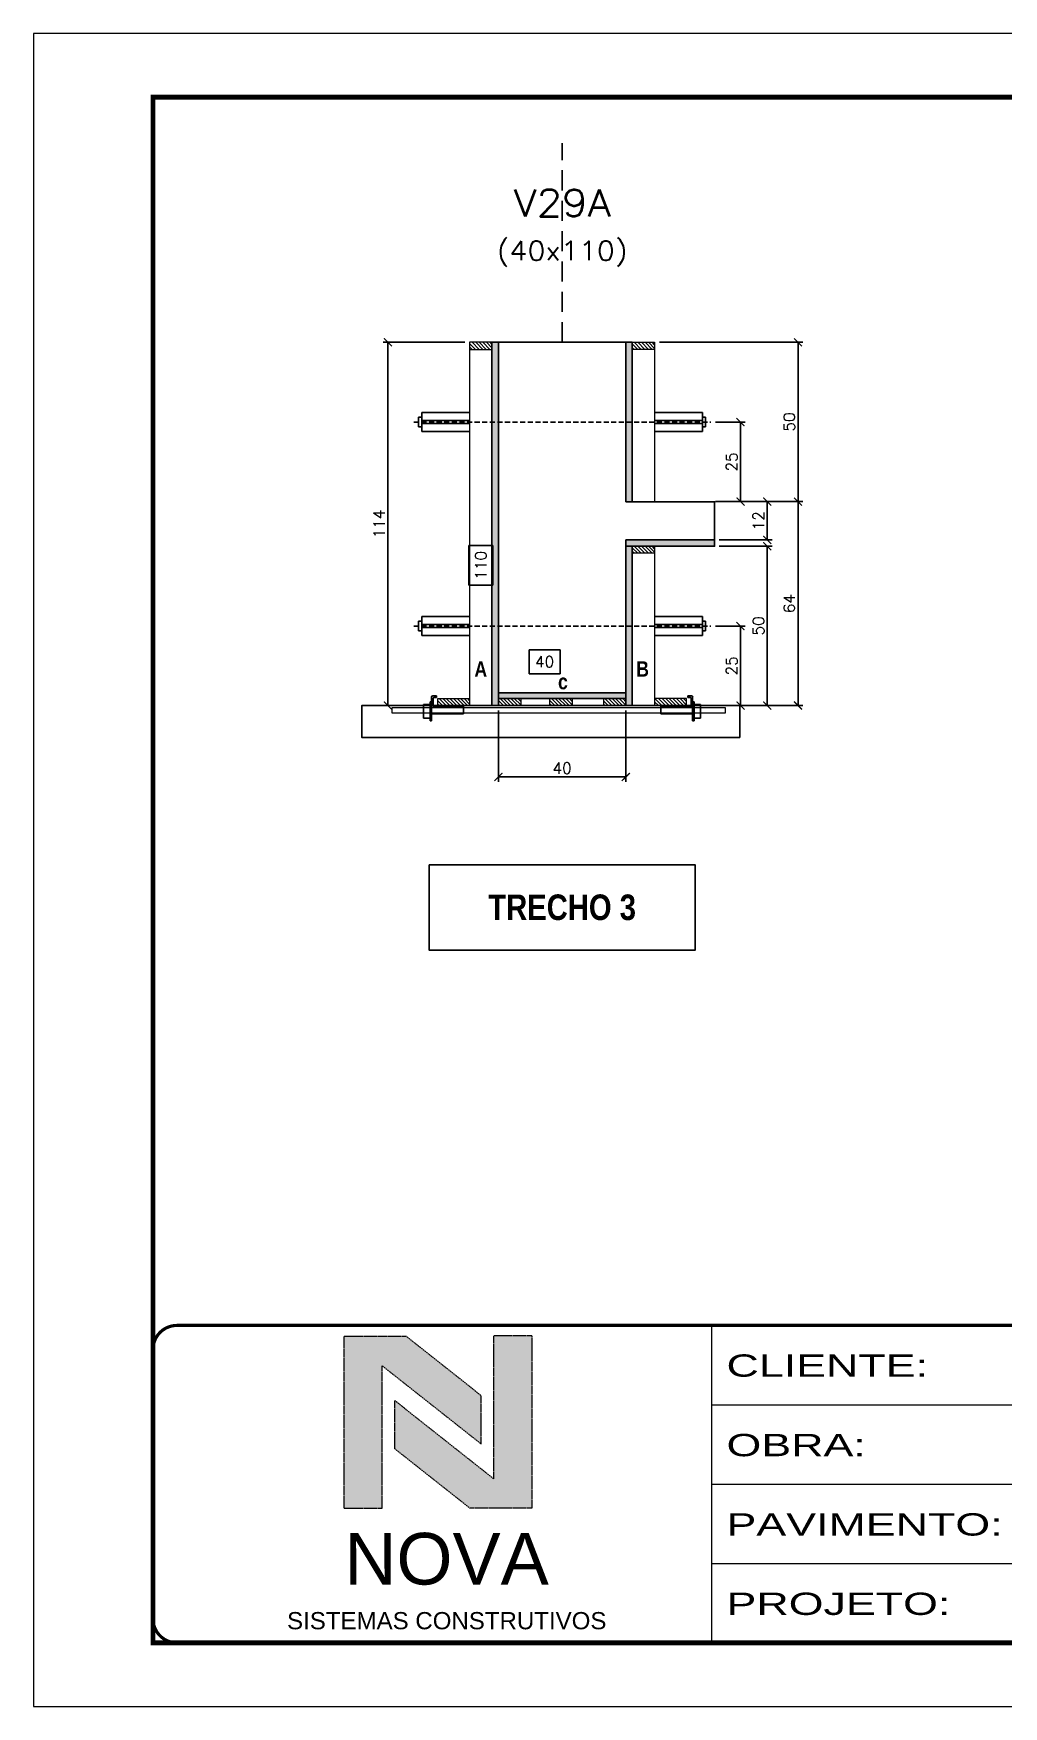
# Model space of a CAD drawing. Extents: x 0 to 6325, y 10169 to 19307.
# Drawn here: x 0 to 608, y 12466 to 13516 of the extents above; entities that cross this region are included whole.
import ezdxf
from ezdxf.enums import TextEntityAlignment as Align

# ---------------------------------------------------------------- set-up
doc = ezdxf.new("R2010")
doc.units = 0
for name, pattern in [('CONTINUO', [0]), ('DASHED', [0.75, 0.5, -0.25]), ('HIDDEN', [9.525, 6.35, -3.175])]:
    doc.linetypes.add(name, pattern=pattern)
for name, color, linetype in [('1', 1, 'Continuous'), ('barrote', 251, 'Continuous'), ('COTA', 241, 'Continuous'), ('Cota Seção (2x)', 4, 'Continuous'), ('detalhes', 4, 'Continuous'), ('Hachura', 253, 'Continuous'), ('NOMENCLATURA', 7, 'Continuous'), ('Painéis', 200, 'Continuous'), ('presilha', 1, 'Continuous'), ('TENSOR', 3, 'Continuous'), ('Texto de Titulo', 7, 'Continuous'), ('Texto Qtd Sarr', 242, 'Continuous')]:
    doc.layers.add(name, color=color, linetype=linetype)
for name, color, linetype, lineweight in [('CARIMBO-LEGENDA', 75, 'Continuous', 15), ('CONCRETO', 251, 'Continuous', 25), ('Folhas', 255, 'Continuous', 9), ('Madeira', 126, 'Continuous', 18), ('SARRAFO DE PRESSAO', 251, 'DASHED', 9), ('SCO-___-LAJ', 2, 'Continuous', 0), ('Texto Seção', 7, 'Continuous', 15)]:
    doc.layers.add(name, color=color, linetype=linetype, lineweight=lineweight)
doc.styles.add('arial', font='arial.ttf')
doc.styles.add('ROMANC', font='techb___.ttf', dxfattribs={"height": 2.5})
doc.styles.add('Romans', font='romans.shx')
doc.styles.add('TECNICA', font='techb___.ttf', dxfattribs={"height": 10})
doc.styles.add('Tecnologia', font='')
doc.styles.get('Tecnologia').set_extended_font_data('Forgotten Futurist')
doc.dimstyles.new('Cota Seção (2x)', dxfattribs={"dimtxt": 7, "dimasz": 5, "dimexe": 3, "dimexo": 3, "dimgap": 2, "dimtad": 3, "dimdec": 1, "dimlfac": 0.5, "dimzin": 12, "dimdsep": 46, "dimtxsty": 'Romans', "dimblk": 'ARCHTICK', "dimcen": 0, "dimclrd": 4, "dimclre": 4, "dimclrt": 1, "dimadec": 1, "dimazin": 3, "dimtfac": 1, "dimtdec": 1, "dimtmove": 0, "dimatfit": 3, "dimldrblk": 'OBLIQUE', "dimfxl": 1, "dimtolj": 1, "dimtzin": 12, "dimarcsym": 0})
doc.dimstyles.new('Cota Seção interna', dxfattribs={"dimtxt": 7, "dimasz": 6, "dimexe": 0.18, "dimexo": 2, "dimgap": -4, "dimtad": 3, "dimdec": 1, "dimlfac": 0.5, "dimzin": 12, "dimdsep": 46, "dimtxsty": 'Romans', "dimblk": 'ARCHTICK', "dimcen": 0.09, "dimse1": 1, "dimse2": 1, "dimsd1": 1, "dimsd2": 1, "dimclrd": 180, "dimclre": 5, "dimclrt": 1, "dimadec": 0, "dimazin": 3, "dimtfac": 1, "dimtdec": 1, "dimtofl": 0, "dimtmove": 0, "dimatfit": 3, "dimldrblk": 'ARCHTICK', "dimfxl": 1, "dimtolj": 1, "dimtzin": 0, "dimarcsym": 0})
pattern_1 = [(315, (23290.2278, 4864.2205), (1.12253202, 1.12253202), [])]

# ---------------------------------------------------------------- blocks, each defined once
blk = doc.blocks.new('A$C64660E27')
at = {"layer": 'COTA', "true_color": 0x1a1a1a}
h = blk.add_hatch(color=250, dxfattribs=at)
h.dxf.hatch_style = 1
h.paths.add_polyline_path([(185.4, -11.6), (142.4, -11.6), (142.4, -131.6), (168.8, -131.6), (168.8, -32.2), (237.7, -86.7), (237.7, -53)])
at = {"layer": 'COTA'}
h = blk.add_hatch(color=20, dxfattribs=at)
h.dxf.hatch_style = 1
h.paths.add_polyline_path([(273, -11.4), (246.6, -11.4), (246.6, -111.1), (177.7, -56.6), (177.7, -90.2), (230, -131.6), (273, -131.6)])
for p, q in [((142.4, -131.6), (142.4, -11.6)), ((142.4, -11.6), (185.4, -11.6)), ((185.4, -11.6), (237.7, -53)), ((273, -11.4), (246.6, -11.4)), ((246.6, -111.1), (246.6, -11.4)), ((273, -11.4), (273, -131.6)), ((168.8, -32.2), (237.7, -86.7)), ((168.8, -131.6), (168.8, -32.2)), ((246.6, -111.1), (177.7, -56.6)), ((177.7, -90.2), (177.7, -56.6)), ((237.7, -86.7), (237.7, -53)), ((230, -131.6), (177.7, -90.2)), ((142.4, -131.6), (168.8, -131.6)), ((273, -131.6), (230, -131.6))]:
    blk.add_line(p, q)
at = {"layer": 'CARIMBO-LEGENDA', "color": 7, "linetype": 'Continuous', "ltscale": 100, "style": 'arial'}
blk.add_text('NOVA', height=36, dxfattribs=at).set_placement((142.4, -184.8))
at = {"layer": 'CARIMBO-LEGENDA', "color": 7, "linetype": 'Continuous', "style": 'arial'}
blk.add_text('SISTEMAS CONSTRUTIVOS', height=12, dxfattribs=at).set_placement((102.5, -216))
blk = doc.blocks.new('9999999999')
at = {"color": 30, "linetype": 'CONTINUO'}
for p, q in [((98564.6, 34230.2), (98564.6, 34429.4)), ((98564.6, 34379.6), (99584, 34379.6)), ((98564.6, 34329.8), (99488, 34329.8)), ((98564.6, 34280), (99488, 34280))]:
    blk.add_line(p, q, dxfattribs=at)
at = {"color": 30, "linetype": 'CONTINUO', "const_width": 2}
blk.add_lwpolyline([(99584, 34230.2), (99584, 34414.4, 0.414214), (99569, 34429.4), (98229, 34429.4, 0.414214), (98214, 34414.4), (98214, 34245.2, 0.414214), (98229, 34230.2), (99584, 34230.2)], format="xyb", dxfattribs=at)
at = {"layer": 'Folhas'}
blk.add_lwpolyline([(98139, 34190.2), (99624, 34190.2), (99624, 35240.2), (98139, 35240.2)], close=True, dxfattribs=at)
at = {"layer": 'Folhas', "color": 30, "const_width": 3}
blk.add_lwpolyline([(98214, 34230.2), (99584, 34230.2), (99584, 35200.2), (98214, 35200.2)], close=True, dxfattribs=at)
at = {"xscale": 0.9, "yscale": 0.9, "zscale": 0.9}
blk.add_blockref('A$C64660E27', (98205.8, 34433.1), dxfattribs=at)
at = {"layer": 'Folhas', "color": 7, "style": 'Tecnologia', "width": 1.5}
for s, p in [('CLIENTE:', (98573.7, 34397.2)), ('OBRA:', (98573.7, 34347.3)), ('PAVIMENTO:', (98573.7, 34297.5)), ('PROJETO:', (98573.7, 34247.7))]:
    blk.add_text(s, height=14, dxfattribs=at).set_placement(p)
blk = doc.blocks.new('titulo1')
at = {"layer": 'Defpoints', "color": 252, "linetype": 'HIDDEN', "ltscale": 2}
blk.add_line((0, 0), (0, 125), dxfattribs=at)
at = {"layer": 'Defpoints', "style": 'Romans', "oblique": 15}
blk.add_attdef('FOLHA', text='', height=10, dxfattribs=at).set_placement((0, 15.6), align=Align.MIDDLE_CENTER)
at = {"layer": 'Texto Qtd Sarr', "color": 3, "style": 'Romans', "oblique": 15}
for tag, height, p in [('TITULO', 17, (0, 71.4)), ('SEÇÃO', 12, (0, 41.5))]:
    blk.add_attdef(tag, text='', height=height, dxfattribs=at).set_placement(p, align=Align.MIDDLE_CENTER)
blk = doc.blocks.new('_ArchTick')
at = {"color": 0, "linetype": 'ByBlock', "const_width": 0.15}
blk.add_lwpolyline([(-0.5, -0.5), (0.5, 0.5)], dxfattribs=at)
blk = doc.blocks.new('*D460')
at = {"layer": 'COTA', "color": 4, "lineweight": -2, "transparency": 16777216}
for p, q in [((430.2, 13221.9), (482.6, 13221.9)), ((479.6, 13093.9), (479.6, 13221.9)), ((408.2, 13093.9), (482.6, 13093.9))]:
    blk.add_line(p, q, dxfattribs=at)
at = {"layer": 'Defpoints', "color": 0, "transparency": 16777216}
for p in [(427.2, 13221.9), (479.6, 13221.9), (405.2, 13093.9)]:
    blk.add_point(p, dxfattribs=at)
at = {"layer": 'COTA', "color": 4, "lineweight": -2, "transparency": 16777216, "xscale": 5, "yscale": 5, "zscale": 5}
for p, rotation in [((479.6, 13221.9), 90), ((479.6, 13093.9), 270)]:
    blk.add_blockref('_ArchTick', p, dxfattribs=dict(at, rotation=rotation))
at = {"layer": 'COTA', "color": 1, "transparency": 16777216, "insert": (474.1, 13157.9), "char_height": 7, "attachment_point": 5, "rotation": 90, "style": 'Romans'}
blk.add_mtext('\\A1;64', dxfattribs=at)
blk = doc.blocks.new('_Oblique')
at = {"layer": '1', "color": 0, "lineweight": -2}
blk.add_line((-0.5, -0.5), (0.5, 0.5), dxfattribs=at)
blk = doc.blocks.new('*D279')
at = {"layer": 'COTA', "color": 4, "lineweight": -2, "transparency": 16777216}
for p, q in [((270.6, 13321.9), (219.3, 13321.9)), ((222.3, 13093.9), (222.3, 13321.9)), ((255, 13093.9), (219.3, 13093.9))]:
    blk.add_line(p, q, dxfattribs=at)
at = {"layer": 'Defpoints', "color": 0, "transparency": 16777216}
for p in [(222.3, 13321.9), (273.6, 13321.9), (258, 13093.9)]:
    blk.add_point(p, dxfattribs=at)
at = {"layer": 'COTA', "color": 4, "lineweight": -2, "transparency": 16777216, "xscale": 5, "yscale": 5, "zscale": 5}
for p, rotation in [((222.3, 13321.9), 90), ((222.3, 13093.9), 270)]:
    blk.add_blockref('_ArchTick', p, dxfattribs=dict(at, rotation=rotation))
at = {"layer": 'COTA', "color": 1, "transparency": 16777216, "insert": (216.8, 13207.9), "char_height": 7, "attachment_point": 5, "rotation": 90, "style": 'Romans'}
blk.add_mtext('\\A1;114', dxfattribs=at)
blk = doc.blocks.new('*D280')
at = {"layer": 'Cota Seção (2x)', "color": 180, "lineweight": -2, "transparency": 16777216}
for p, q in [((288.1, 13194.4), (273.1, 13194.4)), ((273.1, 13194.4), (273.1, 13169.4)), ((288.1, 13169.4), (288.1, 13194.4)), ((273.1, 13169.4), (288.1, 13169.4))]:
    blk.add_line(p, q, dxfattribs=at)
at = {"layer": 'Defpoints', "color": 0, "transparency": 16777216}
for p in [(280.6, 13321.9), (292.1, 13321.9), (280.6, 13101.9)]:
    blk.add_point(p, dxfattribs=at)
at = {"layer": 'Cota Seção (2x)', "color": 1, "transparency": 16777216, "insert": (280.6, 13181.9), "char_height": 7, "attachment_point": 5, "rotation": 90, "style": 'Romans'}
blk.add_mtext('\\A1;110', dxfattribs=at)
blk = doc.blocks.new('*D281')
at = {"layer": 'COTA', "color": 4, "lineweight": -2, "transparency": 16777216}
for p, q in [((430.2, 13221.9), (463.3, 13221.9)), ((460.3, 13221.9), (460.3, 13197.9)), ((430.2, 13197.9), (463.3, 13197.9))]:
    blk.add_line(p, q, dxfattribs=at)
at = {"layer": 'Defpoints', "color": 0, "transparency": 16777216}
for p in [(427.2, 13221.9), (427.2, 13197.9), (460.3, 13197.9)]:
    blk.add_point(p, dxfattribs=at)
at = {"layer": 'COTA', "color": 4, "lineweight": -2, "transparency": 16777216, "xscale": 5, "yscale": 5, "zscale": 5}
for p, rotation in [((460.3, 13221.9), 90), ((460.3, 13197.9), 270)]:
    blk.add_blockref('_ArchTick', p, dxfattribs=dict(at, rotation=rotation))
at = {"layer": 'COTA', "color": 1, "transparency": 16777216, "insert": (454.8, 13209.9), "char_height": 7, "attachment_point": 5, "rotation": 90, "style": 'Romans'}
blk.add_mtext('\\A1;12', dxfattribs=at)
blk = doc.blocks.new('*D282')
at = {"layer": 'COTA', "color": 4, "lineweight": -2, "transparency": 16777216}
for p, q in [((430.2, 13193.9), (463.3, 13193.9)), ((460.3, 13193.9), (460.3, 13093.9)), ((408.2, 13093.9), (463.3, 13093.9))]:
    blk.add_line(p, q, dxfattribs=at)
at = {"layer": 'Defpoints', "color": 0, "transparency": 16777216}
for p in [(427.2, 13193.9), (405.2, 13093.9), (460.3, 13093.9)]:
    blk.add_point(p, dxfattribs=at)
at = {"layer": 'COTA', "color": 4, "lineweight": -2, "transparency": 16777216, "xscale": 5, "yscale": 5, "zscale": 5}
for p, rotation in [((460.3, 13193.9), 90), ((460.3, 13093.9), 270)]:
    blk.add_blockref('_ArchTick', p, dxfattribs=dict(at, rotation=rotation))
at = {"layer": 'COTA', "color": 1, "transparency": 16777216, "insert": (454.8, 13143.9), "char_height": 7, "attachment_point": 5, "rotation": 90, "style": 'Romans'}
blk.add_mtext('\\A1;50', dxfattribs=at)
blk = doc.blocks.new('PRESILHA METÁLICA 1')
at = {"layer": 'presilha'}
for p, q in [((7.5, 10.6), (7.5, 19.9)), ((12, 21), (8.6, 21)), ((9, 11.6), (9, 18.9)), ((12, 19.5), (9.6, 19.5)), ((12, 21), (12, 19.5)), ((0, 13), (6, 13)), ((0, 13), (0, 0)), ((6, 0), (0, 0)), ((6, 15.5), (7.5, 15.5)), ((6, -2.5), (6, 15.5)), ((6, 13), (6, 0)), ((7.5, 15.5), (7.5, -2.5)), ((37.5, 4.1), (7.5, 4.1)), ((37.5, 11), (9.6, 11)), ((37.5, 11), (37.5, 4.1)), ((7.5, -2.5), (6, -2.5))]:
    blk.add_line(p, q, dxfattribs=at)
for centre, radius, start, end in [((8.6, 19.9), 1.14, 90, 180), ((9.6, 18.9), 0.57, 90, 180), ((9.6, 11.6), 0.57, 180, 270)]:
    blk.add_arc(centre, radius, start, end, dxfattribs=at)
blk = doc.blocks.new('*D283')
at = {"layer": 'COTA', "color": 4, "lineweight": -2, "transparency": 16777216}
for p, q in [((291.6, 13090.9), (291.6, 13046.1)), ((371.6, 13090.9), (371.6, 13046.1)), ((371.6, 13049.1), (291.6, 13049.1))]:
    blk.add_line(p, q, dxfattribs=at)
at = {"layer": 'Defpoints', "color": 0, "transparency": 16777216}
for p in [(291.6, 13093.9), (371.6, 13093.9), (291.6, 13049.1)]:
    blk.add_point(p, dxfattribs=at)
at = {"layer": 'COTA', "color": 4, "lineweight": -2, "transparency": 16777216, "xscale": 5, "yscale": 5, "zscale": 5, "rotation": 180}
blk.add_blockref('_ArchTick', (291.6, 13049.1), dxfattribs=at)
at = {"layer": 'COTA', "color": 4, "lineweight": -2, "transparency": 16777216, "xscale": 5, "yscale": 5, "zscale": 5}
blk.add_blockref('_ArchTick', (371.6, 13049.1), dxfattribs=at)
at = {"layer": 'COTA', "color": 1, "transparency": 16777216, "insert": (331.6, 13054.6), "char_height": 7, "attachment_point": 5, "style": 'Romans'}
blk.add_mtext('\\A1;40', dxfattribs=at)
blk = doc.blocks.new('*D722')
at = {"layer": 'COTA', "color": 4, "lineweight": -2, "transparency": 16777216}
for p, q in [((427.9, 13143.8), (446.5, 13143.8)), ((443.5, 13143.8), (443.5, 13093.9)), ((427.9, 13093.9), (446.5, 13093.9))]:
    blk.add_line(p, q, dxfattribs=at)
at = {"layer": 'Defpoints', "color": 0, "transparency": 16777216}
for p in [(424.9, 13143.8), (424.9, 13093.9), (443.5, 13093.9)]:
    blk.add_point(p, dxfattribs=at)
at = {"layer": 'COTA', "color": 4, "lineweight": -2, "transparency": 16777216, "xscale": 5, "yscale": 5, "zscale": 5}
for p, rotation in [((443.5, 13143.8), 90), ((443.5, 13093.9), 270)]:
    blk.add_blockref('_ArchTick', p, dxfattribs=dict(at, rotation=rotation))
at = {"layer": 'COTA', "color": 1, "transparency": 16777216, "insert": (438, 13118.8), "char_height": 7, "attachment_point": 5, "rotation": 90, "style": 'Romans'}
blk.add_mtext('\\A1;25', dxfattribs=at)
blk = doc.blocks.new('*D284')
at = {"layer": 'Cota Seção (2x)', "color": 180, "lineweight": -2, "transparency": 16777216}
for p, q in [((330.3, 13128.9), (310.9, 13128.9)), ((310.9, 13128.9), (310.9, 13113.9)), ((330.3, 13113.9), (330.3, 13128.9)), ((310.9, 13113.9), (330.3, 13113.9))]:
    blk.add_line(p, q, dxfattribs=at)
at = {"layer": 'Defpoints', "color": 0, "transparency": 16777216}
for p in [(291.6, 13109.9), (291.6, 13093.9), (371.6, 13093.9)]:
    blk.add_point(p, dxfattribs=at)
at = {"layer": 'Cota Seção (2x)', "color": 1, "transparency": 16777216, "insert": (320.6, 13121.4), "char_height": 7, "attachment_point": 5, "style": 'Romans'}
blk.add_mtext('\\A1;40', dxfattribs=at)
blk = doc.blocks.new('*D723')
at = {"layer": 'COTA', "color": 4, "lineweight": -2, "transparency": 16777216}
for p, q in [((392.6, 13321.9), (482.6, 13321.9)), ((479.6, 13221.9), (479.6, 13321.9)), ((430.2, 13221.9), (482.6, 13221.9))]:
    blk.add_line(p, q, dxfattribs=at)
at = {"layer": 'Defpoints', "color": 0, "transparency": 16777216}
for p in [(389.6, 13321.9), (479.6, 13321.9), (427.2, 13221.9)]:
    blk.add_point(p, dxfattribs=at)
at = {"layer": 'COTA', "color": 4, "lineweight": -2, "transparency": 16777216, "xscale": 5, "yscale": 5, "zscale": 5}
for p, rotation in [((479.6, 13321.9), 90), ((479.6, 13221.9), 270)]:
    blk.add_blockref('_ArchTick', p, dxfattribs=dict(at, rotation=rotation))
at = {"layer": 'COTA', "color": 1, "transparency": 16777216, "insert": (474.1, 13271.9), "char_height": 7, "attachment_point": 5, "rotation": 90, "style": 'Romans'}
blk.add_mtext('\\A1;50', dxfattribs=at)
blk = doc.blocks.new('*D724')
at = {"layer": 'COTA', "color": 4, "lineweight": -2, "transparency": 16777216}
for p, q in [((427.9, 13271.8), (446.5, 13271.8)), ((443.5, 13271.8), (443.5, 13221.9)), ((427.9, 13221.9), (446.5, 13221.9))]:
    blk.add_line(p, q, dxfattribs=at)
at = {"layer": 'Defpoints', "color": 0, "transparency": 16777216}
for p in [(424.9, 13271.8), (424.9, 13221.9), (443.5, 13221.9)]:
    blk.add_point(p, dxfattribs=at)
at = {"layer": 'COTA', "color": 4, "lineweight": -2, "transparency": 16777216, "xscale": 5, "yscale": 5, "zscale": 5}
for p, rotation in [((443.5, 13271.8), 90), ((443.5, 13221.9), 270)]:
    blk.add_blockref('_ArchTick', p, dxfattribs=dict(at, rotation=rotation))
at = {"layer": 'COTA', "color": 1, "transparency": 16777216, "insert": (438, 13246.8), "char_height": 7, "attachment_point": 5, "rotation": 90, "style": 'Romans'}
blk.add_mtext('\\A1;25', dxfattribs=at)

msp = doc.modelspace()

# ---------------------------------------------------------------- hatches: boundary and pattern name
at = {"layer": 'Hachura'}
h = msp.add_hatch(dxfattribs=at)
h.set_pattern_fill('ANSI31', color=256, scale=0.5, angle=270, style=0)
h.set_pattern_definition([(315, (23290.2278, 5014.2205), (1.12253202, 1.12253202), [])])
h.paths.add_polyline_path([(287.61, 13317.46), (287.61, 13321.86), (273.61, 13321.86), (273.61, 13317.46)])
h = msp.add_hatch(color=256, dxfattribs=at)
h.dxf.hatch_style = 1
h.paths.add_polyline_path([(287.61, 13321.86), (291.61, 13321.86), (291.61, 13093.86), (287.61, 13093.86)])
h = msp.add_hatch(color=256, dxfattribs=at)
h.dxf.hatch_style = 1
h.paths.add_polyline_path([(375.61, 13321.86), (371.61, 13321.86), (371.61, 13221.86), (375.61, 13221.86)])
h = msp.add_hatch(dxfattribs=at)
h.set_pattern_fill('ANSI31', color=256, scale=0.5, angle=270, style=0)
h.set_pattern_definition([(315, (23248.2278, 5014.2205), (1.12253202, 1.12253202), [])])
h.paths.add_polyline_path([(375.61, 13317.46), (375.61, 13321.86), (389.61, 13321.86), (389.61, 13317.46)])
h = msp.add_hatch(color=256, dxfattribs=at)
h.dxf.hatch_style = 1
h.paths.add_polyline_path([(371.61, 13193.86), (371.61, 13197.86), (427.21, 13197.86), (427.21, 13193.86)])
h = msp.add_hatch(color=256, dxfattribs=at)
h.dxf.hatch_style = 1
h.paths.add_polyline_path([(375.61, 13193.86), (371.61, 13193.86), (371.61, 13093.86), (375.61, 13093.86)])
h = msp.add_hatch(dxfattribs=at)
h.set_pattern_fill('ANSI31', color=256, scale=0.5, angle=270, style=0)
h.set_pattern_definition([(315, (23248.2278, 4886.2205), (1.12253202, 1.12253202), [])])
h.paths.add_polyline_path([(375.61, 13189.46), (375.61, 13193.86), (389.61, 13193.86), (389.61, 13189.46)])
h = msp.add_hatch(dxfattribs=at)
h.set_pattern_fill('ANSI31', color=256, scale=0.5, angle=270, style=0)
h.set_pattern_definition(pattern_1)
h.paths.add_polyline_path([(253.61, 13093.86), (253.61, 13098.26), (273.61, 13098.26), (273.61, 13093.86)])
h = msp.add_hatch(color=256, dxfattribs=at)
h.dxf.hatch_style = 1
h.paths.add_polyline_path([(291.61, 13098.26), (291.61, 13101.86), (371.61, 13101.86), (371.61, 13098.26)])
h = msp.add_hatch(dxfattribs=at)
h.set_pattern_fill('ANSI31', color=256, scale=0.5, angle=270, style=0)
h.set_pattern_definition(pattern_1)
h.paths.add_polyline_path([(291.61, 13093.86), (291.61, 13098.26), (305.61, 13098.26), (305.61, 13093.86)])
h = msp.add_hatch(dxfattribs=at)
h.set_pattern_fill('ANSI31', color=256, scale=0.5, angle=270, style=0)
h.set_pattern_definition([(315, (23322.5233, 4864.2205), (1.12253202, 1.12253202), [])])
h.paths.add_polyline_path([(323.9, 13093.86), (323.9, 13098.26), (337.9, 13098.26), (337.9, 13093.86)])
h = msp.add_hatch(dxfattribs=at)
h.set_pattern_fill('ANSI31', color=256, scale=0.5, angle=270, style=0)
h.set_pattern_definition([(315, (23248.2278, 4864.2205), (1.12253202, 1.12253202), [])])
h.paths.add_polyline_path([(371.61, 13093.86), (371.61, 13098.26), (357.61, 13098.26), (357.61, 13093.86)])
h = msp.add_hatch(dxfattribs=at)
h.set_pattern_fill('ANSI31', color=256, scale=0.5, angle=270, style=0)
h.set_pattern_definition([(315, (23248.2278, 4864.2205), (1.12253202, 1.12253202), [])])
h.paths.add_polyline_path([(409.61, 13093.86), (409.61, 13098.26), (389.61, 13098.26), (389.61, 13093.86)])

# ---------------------------------------------------------------- linework, layer by layer
at = {"ltscale": 3}
for p, q in [((241.61, 13274.83), (241.61, 13268.83)), ((243.61, 13274.83), (241.61, 13274.83)), ((243.61, 13277.83), (243.61, 13265.83)), ((243.61, 13277.83), (273.61, 13277.83)), ((273.61, 13272.83), (243.61, 13272.83)), ((419.61, 13277.83), (389.61, 13277.83)), ((389.61, 13272.83), (419.61, 13272.83)), ((419.61, 13277.83), (419.61, 13265.83)), ((421.61, 13274.83), (419.61, 13274.83)), ((421.61, 13274.83), (421.61, 13268.83)), ((243.61, 13268.83), (241.61, 13268.83)), ((273.61, 13270.83), (243.61, 13270.83)), ((243.61, 13265.83), (273.61, 13265.83)), ((389.61, 13270.83), (419.61, 13270.83)), ((419.61, 13265.83), (389.61, 13265.83)), ((419.61, 13268.83), (421.61, 13268.83)), ((241.61, 13146.83), (241.61, 13140.83)), ((243.61, 13146.83), (241.61, 13146.83)), ((243.61, 13149.83), (243.61, 13137.83)), ((243.61, 13149.83), (273.61, 13149.83)), ((419.61, 13149.83), (389.61, 13149.83)), ((419.61, 13149.83), (419.61, 13137.83)), ((421.61, 13146.83), (419.61, 13146.83)), ((421.61, 13146.83), (421.61, 13140.83)), ((243.61, 13140.83), (241.61, 13140.83)), ((273.61, 13144.83), (243.61, 13144.83)), ((273.61, 13142.83), (243.61, 13142.83)), ((243.61, 13137.83), (273.61, 13137.83)), ((389.61, 13144.83), (419.61, 13144.83)), ((389.61, 13142.83), (419.61, 13142.83)), ((419.61, 13137.83), (389.61, 13137.83)), ((419.61, 13140.83), (421.61, 13140.83))]:
    msp.add_line(p, q, dxfattribs=at)
at = {"layer": 'barrote'}
msp.add_lwpolyline([(443.06, 13073.86), (205.88, 13073.86), (205.88, 13093.86), (443.06, 13093.86)], close=True, dxfattribs=at)
at = {"layer": 'CONCRETO'}
msp.add_line((375.61, 13321.86), (287.61, 13321.86), dxfattribs=at)
msp.add_lwpolyline([(291.61, 13221.86), (291.61, 13197.86), (291.61, 13197.86), (291.61, 13101.86), (371.61, 13101.86), (371.61, 13197.86), (427.21, 13197.86), (427.21, 13221.86), (375.61, 13221.86)], dxfattribs=at)
at = {"layer": 'COTA'}
msp.add_lwpolyline([(248.22, 12994.02), (415, 12994.02), (415, 12940.36), (248.22, 12940.36)], close=True, dxfattribs=at)
at = {"layer": 'Madeira'}
for points in [[(287.61, 13317.46), (287.61, 13321.86), (273.61, 13321.86), (273.61, 13317.46)], [(287.61, 13321.86), (273.61, 13321.86), (273.61, 13093.86), (287.61, 13093.86)], [(375.61, 13317.46), (375.61, 13321.86), (389.61, 13321.86), (389.61, 13317.46)], [(375.61, 13321.86), (389.61, 13321.86), (389.61, 13221.86), (375.61, 13221.86)], [(375.61, 13189.46), (375.61, 13193.86), (389.61, 13193.86), (389.61, 13189.46)], [(375.61, 13193.86), (389.61, 13193.86), (389.61, 13093.86), (375.61, 13093.86)], [(253.61, 13093.86), (253.61, 13098.26), (273.61, 13098.26), (273.61, 13093.86)], [(291.61, 13093.86), (291.61, 13098.26), (305.61, 13098.26), (305.61, 13093.86)], [(323.9, 13093.86), (323.9, 13098.26), (337.9, 13098.26), (337.9, 13093.86)], [(371.61, 13093.86), (371.61, 13098.26), (357.61, 13098.26), (357.61, 13093.86)], [(409.61, 13093.86), (409.61, 13098.26), (389.61, 13098.26), (389.61, 13093.86)]]:
    msp.add_lwpolyline(points, close=True, dxfattribs=at)
at = {"layer": 'Painéis'}
for points in [[(287.61, 13321.86), (291.61, 13321.86), (291.61, 13093.86), (287.61, 13093.86)], [(371.61, 13321.86), (375.61, 13321.86), (375.61, 13221.86), (371.61, 13221.86)], [(371.61, 13193.86), (371.61, 13197.86), (427.21, 13197.86), (427.21, 13193.86)], [(375.61, 13193.86), (371.61, 13193.86), (371.61, 13093.86), (375.61, 13093.86)], [(371.61, 13193.86), (375.61, 13193.86), (375.61, 13093.86), (371.61, 13093.86)], [(291.61, 13098.26), (291.61, 13101.86), (371.61, 13101.86), (371.61, 13098.26)]]:
    msp.add_lwpolyline(points, close=True, dxfattribs=at)
at = {"layer": 'SCO-___-LAJ', "color": 1}
msp.add_lwpolyline([(434.06, 13092.53), (224.75, 13092.53), (224.75, 13089.33), (434.06, 13089.33)], close=True, dxfattribs=at)
at = {"layer": 'TENSOR', "linetype": 'HIDDEN', "ltscale": 0.5}
for p, q in [((238.61, 13271.83), (424.91, 13271.83)), ((238.61, 13143.83), (424.91, 13143.83))]:
    msp.add_line(p, q, dxfattribs=at)

# ---------------------------------------------------------------- block references
at = {"layer": 'presilha', "yscale": 0.6666666666666666, "zscale": 0.6666666666666666}
for p, xscale in [((244.74, 13085.9), 0.6666666666666666), ((418.48, 13085.9), -0.6666666666666666)]:
    msp.add_blockref('PRESILHA METÁLICA 1', p, dxfattribs=dict(at, xscale=xscale))
at = {"layer": 'SARRAFO DE PRESSAO', "color": 6, "linetype": 'ByBlock'}
msp.add_blockref('9999999999', (-98138.98, -21724.51), dxfattribs=at)
at = {"layer": 'Texto Seção'}
ref = msp.add_blockref('titulo1', (331.61, 13321.86), dxfattribs=dict(at, xscale=-1))
ref.add_attrib('TITULO', 'V29A', dxfattribs={"layer": 'Texto de Titulo', "color": 7, "height": 17, "style": 'Romans', "width": 1.1}).set_placement((331.61, 13409.36), align=Align.MIDDLE_CENTER)
ref.add_attrib('SEÇÃO', '(40x110)', dxfattribs={"layer": 'Texto de Titulo', "color": 7, "height": 12, "style": 'Romans', "width": 1.1}).set_placement((331.61, 13379.36), align=Align.MIDDLE_CENTER)

# ---------------------------------------------------------------- texts
at = {"layer": 'detalhes', "style": 'TECNICA'}
for s, p in [('A', (276.61, 13112.05)), ('B', (378.15, 13112.06)), ('c', (329.06, 13104.1))]:
    msp.add_text(s, height=9.6, dxfattribs=at).set_placement(p)
at = {"layer": 'NOMENCLATURA', "color": 2, "insert": (331.61, 12967.19), "char_height": 16, "attachment_point": 5, "style": 'ROMANC'}
msp.add_mtext('TRECHO 3', dxfattribs=at)

# ---------------------------------------------------------------- dimensions: what is measured, and where the dimension line sits
at = {"layer": 'COTA'}
for base, p1, p2, angle, picture, middle in [((222.32, 13321.86), (258.01, 13093.86), (273.61, 13321.86), 90, '*D279', (216.82, 13207.86)), ((479.58, 13321.86), (427.21, 13221.86), (389.61, 13321.86), 90, '*D723', (474.08, 13271.86)), ((443.47, 13221.86), (424.91, 13271.83), (424.91, 13221.86), 90, '*D724', (437.97, 13246.85)), ((479.58, 13221.86), (405.21, 13093.86), (427.21, 13221.86), 90, '*D460', (474.08, 13157.86)), ((460.26, 13197.86), (427.21, 13221.86), (427.21, 13197.86), 90, '*D281', (454.76, 13209.86)), ((460.26, 13093.86), (427.21, 13193.86), (405.21, 13093.86), 90, '*D282', (454.76, 13143.86)), ((443.47, 13093.86), (424.91, 13143.83), (424.91, 13093.86), 90, '*D722', (437.97, 13118.85)), ((291.61, 13049.14), (371.61, 13093.86), (291.61, 13093.86), 180, '*D283', (331.61, 13054.64))]:
    dim = msp.add_linear_dim(base=base, p1=p1, p2=p2, angle=angle, dimstyle='Cota Seção (2x)', dxfattribs=at)
    dim.commit()
    dim.dimension.update_dxf_attribs({"geometry": picture, "text_midpoint": middle})
at = {"layer": 'Cota Seção (2x)'}
for base, p1, p2, angle, picture, middle in [((292.11, 13321.86), (280.61, 13101.86), (280.61, 13321.86), 90, '*D280', (292.11, 13181.86)), ((291.61, 13109.86), (371.61, 13093.86), (291.61, 13093.86), 180, '*D284', (320.61, 13109.86))]:
    dim = msp.add_linear_dim(base=base, p1=p1, p2=p2, angle=angle, dimstyle='Cota Seção interna', dxfattribs=at)
    dim.commit()
    dim.dimension.update_dxf_attribs({"geometry": picture, "text_midpoint": middle, "dimtype": 160})

doc.saveas('drawing.dxf')
